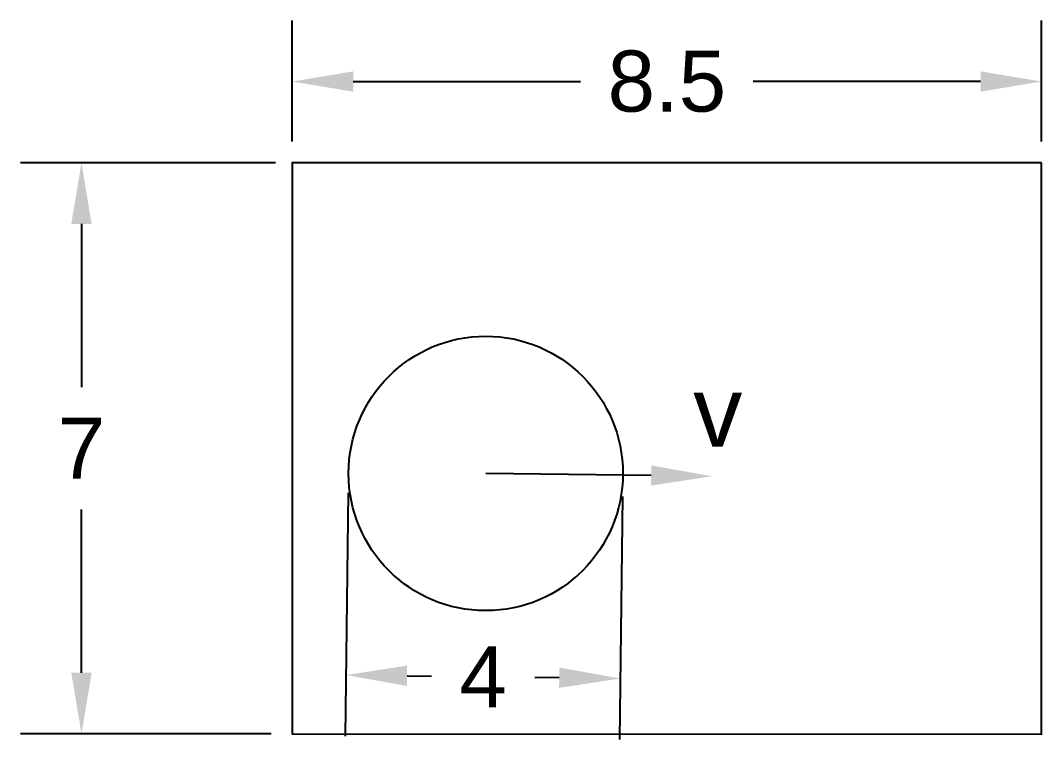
# Model space of a CAD drawing. Header units: inches. Extents: x -128 to 157, y -44 to 110.
# Drawn here: x 46.344 to 49.355, y 26.034 to 28.153 of the extents above; entities that cross this region are included whole.
import ezdxf
from ezdxf import colors
from ezdxf.entities.mleader import LeaderData, LeaderLine
from ezdxf.math import Vec2, Vec3

# ---------------------------------------------------------------- set-up
doc = ezdxf.new("R2010")
doc.units = ezdxf.units.IN
doc.header["$MEASUREMENT"] = 0
doc.styles.get("Standard").update_dxf_attribs({"font": 'arial.ttf'})
doc.dimstyles.get("Standard").update_dxf_attribs({"dimtxt": 0.18, "dimasz": 0.18, "dimexe": 0.18, "dimexo": 0.0625, "dimgap": 0.09, "dimtad": 0, "dimtih": 1, "dimtoh": 1, "dimdec": 4, "dimzin": 0, "dimdsep": 46, "dimtxsty": 'Standard', "dimcen": 0.09, "dimadec": 0, "dimazin": 0, "dimtfac": 1, "dimtdec": 4, "dimtofl": 0, "dimtmove": 0, "dimatfit": 3, "dimfxl": 1, "dimtolj": 1, "dimtzin": 0, "dimarcsym": 0})

# ---------------------------------------------------------------- blocks, each defined once
blk = doc.blocks.new('*D15')
at = {"color": 0, "lineweight": -2, "ltscale": 0.1, "transparency": 16777216}
for p, q in [((47.1456, 27.7961), (47.1456, 28.1532)), ((49.3555, 27.7961), (49.3555, 28.1532)), ((47.3256, 27.9732), (47.9959, 27.9732)), ((49.1755, 27.9732), (48.5052, 27.9732))]:
    blk.add_line(p, q, dxfattribs=at)
at = {"color": 0, "ltscale": 0.1, "transparency": 16777216}
for points in [[(47.3256, 28.0032), (47.3256, 27.9432), (47.1456, 27.9732)], [(49.1755, 28.0032), (49.1755, 27.9432), (49.3555, 27.9732)]]:
    blk.add_solid(points, dxfattribs=at)
at = {"layer": 'Defpoints', "color": 0, "ltscale": 0.1, "transparency": 16777216}
for p in [(49.3555, 27.9732), (47.1456, 27.7336), (49.3555, 27.7336)]:
    blk.add_point(p, dxfattribs=at)
at = {"color": 0, "ltscale": 0.1, "transparency": 16777216, "insert": (48.2505, 27.9732), "char_height": 0.18, "attachment_point": 5}
blk.add_mtext('\\A1;8.5', dxfattribs=at)
blk = doc.blocks.new('*D16')
at = {"color": 0, "lineweight": -2, "ltscale": 0.1, "transparency": 16777216}
for p, q in [((47.096, 27.7336), (46.3441, 27.7336)), ((46.5241, 27.5536), (46.5241, 27.0723)), ((46.5241, 26.231), (46.5241, 26.7123)), ((47.0831, 26.051), (46.3441, 26.051))]:
    blk.add_line(p, q, dxfattribs=at)
at = {"color": 0, "ltscale": 0.1, "transparency": 16777216}
for points in [[(46.4941, 27.5536), (46.5541, 27.5536), (46.5241, 27.7336)], [(46.4941, 26.231), (46.5541, 26.231), (46.5241, 26.051)]]:
    blk.add_solid(points, dxfattribs=at)
at = {"layer": 'Defpoints', "color": 0, "ltscale": 0.1, "transparency": 16777216}
for p in [(47.1585, 27.7336), (46.5241, 26.051), (47.1456, 26.051)]:
    blk.add_point(p, dxfattribs=at)
at = {"color": 0, "ltscale": 0.1, "transparency": 16777216, "insert": (46.5241, 26.8923), "char_height": 0.18, "attachment_point": 5}
blk.add_mtext('\\A1;7', dxfattribs=at)
blk = doc.blocks.new('*D17')
at = {"color": 0, "lineweight": -2, "ltscale": 0.1, "transparency": 16777216}
for p, q in [((47.311, 26.7608), (47.3019, 26.044)), ((48.1199, 26.7506), (48.1108, 26.0338)), ((47.4842, 26.2218), (47.5564, 26.2209)), ((47.9331, 26.2161), (47.8609, 26.217))]:
    blk.add_line(p, q, dxfattribs=at)
at = {"color": 0, "ltscale": 0.1, "transparency": 16777216}
for points in [[(47.4846, 26.2518), (47.4838, 26.1918), (47.3042, 26.224)], [(47.9335, 26.2461), (47.9327, 26.1861), (48.1131, 26.2138)]]:
    blk.add_solid(points, dxfattribs=at)
at = {"layer": 'Defpoints', "color": 0, "ltscale": 0.1, "transparency": 16777216}
for p in [(47.3118, 26.8233), (48.1207, 26.8131), (47.3042, 26.224)]:
    blk.add_point(p, dxfattribs=at)
at = {"color": 0, "ltscale": 0.1, "transparency": 16777216, "insert": (47.7086, 26.2189), "char_height": 0.18, "attachment_point": 5}
blk.add_mtext('\\A1;4', dxfattribs=at)

msp = doc.modelspace()

# ---------------------------------------------------------------- linework, layer by layer
at = {"ltscale": 0.1}
msp.add_lwpolyline([(49.35545, 27.73358), (47.14563, 27.73358), (47.14563, 26.05096), (49.35544, 26.05018)], close=True, dxfattribs=at)
msp.add_circle((47.7162, 26.81821), 0.40448, dxfattribs=at)

# ---------------------------------------------------------------- texts
at = {"insert": (48.32828, 27.10404), "char_height": 0.20708, "attachment_point": 1}
msp.add_mtext_dynamic_manual_height_columns('v', width=2.5942641, gutter_width=1, heights=[0], dxfattribs=at)

# ---------------------------------------------------------------- dimensions: what is measured, and where the dimension line sits
at = {"ltscale": 0.1}
dim = msp.add_linear_dim(base=(49.35545, 27.97323), p1=(47.14563, 27.73358), p2=(49.35545, 27.73358), text='8.5', dimstyle='Standard', dxfattribs=at)
dim.commit()
dim.dimension.update_dxf_attribs({"geometry": '*D15', "text_midpoint": (48.25054, 27.97323)})
dim = msp.add_linear_dim(base=(46.52405, 26.05096), p1=(47.15848, 27.73358), p2=(47.14563, 26.05096), angle=90, text='7', dimstyle='Standard', dxfattribs=at)
dim.commit()
dim.dimension.update_dxf_attribs({"geometry": '*D16', "text_midpoint": (46.52405, 26.89227)})
dim = msp.add_linear_dim(base=(47.3042, 26.22403), p1=(48.12065, 26.81311), p2=(47.31175, 26.82331), angle=179.27734, text='4', dimstyle='Standard', dxfattribs=at)
dim.commit()
dim.dimension.update_dxf_attribs({"geometry": '*D17', "text_midpoint": (47.70865, 26.21893), "dimtype": 161})

# ---------------------------------------------------------------- leaders
ml = msp.add_multileader_mtext('Standard', dxfattribs=at)
ml.set_content('', color=256)
ml.set_leader_properties()
ml.build(insert=Vec2(0, 0))
ml.multileader.update_dxf_attribs({"dogleg_length": 0, "arrow_head_size": 0.18})
ctx = ml.context
ctx.base_point, ctx.char_height, ctx.arrow_head_size, ctx.landing_gap_size, ctx.plane_origin, ctx.plane_x_axis, ctx.plane_y_axis = Vec3(47.58151, 26.93761), 0.18, 0.18, 0.09, Vec3(48.38423, 26.80978), Vec3(0.7483151, -0.6633435), Vec3(0.6633435, 0.7483151)
ctx.text_align_type = 2
notes = []
notes.append((ctx, [(0, (1, 1, 0), (47.7162, 26.81821), (-0.7483151, 0.6633435), 0, [(0, [(48.38423, 26.80978)], 0, [])])]))
ctx.mtext.insert, ctx.mtext.text_direction, ctx.mtext.rotation, ctx.mtext.alignment, ctx.mtext.flow_direction = Vec3(47.70856, 26.94526), Vec3(0.7483151, -0.6633435), 5.5579074, 3, 5
for ctx, leaders in notes:
    for number, flags, end, landing, length, lines in leaders:
        leader = LeaderData()
        leader.index, (leader.has_last_leader_line, leader.has_dogleg_vector, leader.attachment_direction) = number, flags
        leader.last_leader_point, leader.dogleg_vector, leader.dogleg_length = Vec3(end), Vec3(landing), length
        for number, points, colour, breaks in lines:
            line = LeaderLine()
            line.index, line.vertices, line.color, line.breaks = number, Vec3.list(points), colors.encode_raw_color(colour), breaks
            leader.lines.append(line)
        ctx.leaders.append(leader)

doc.saveas('drawing.dxf')
